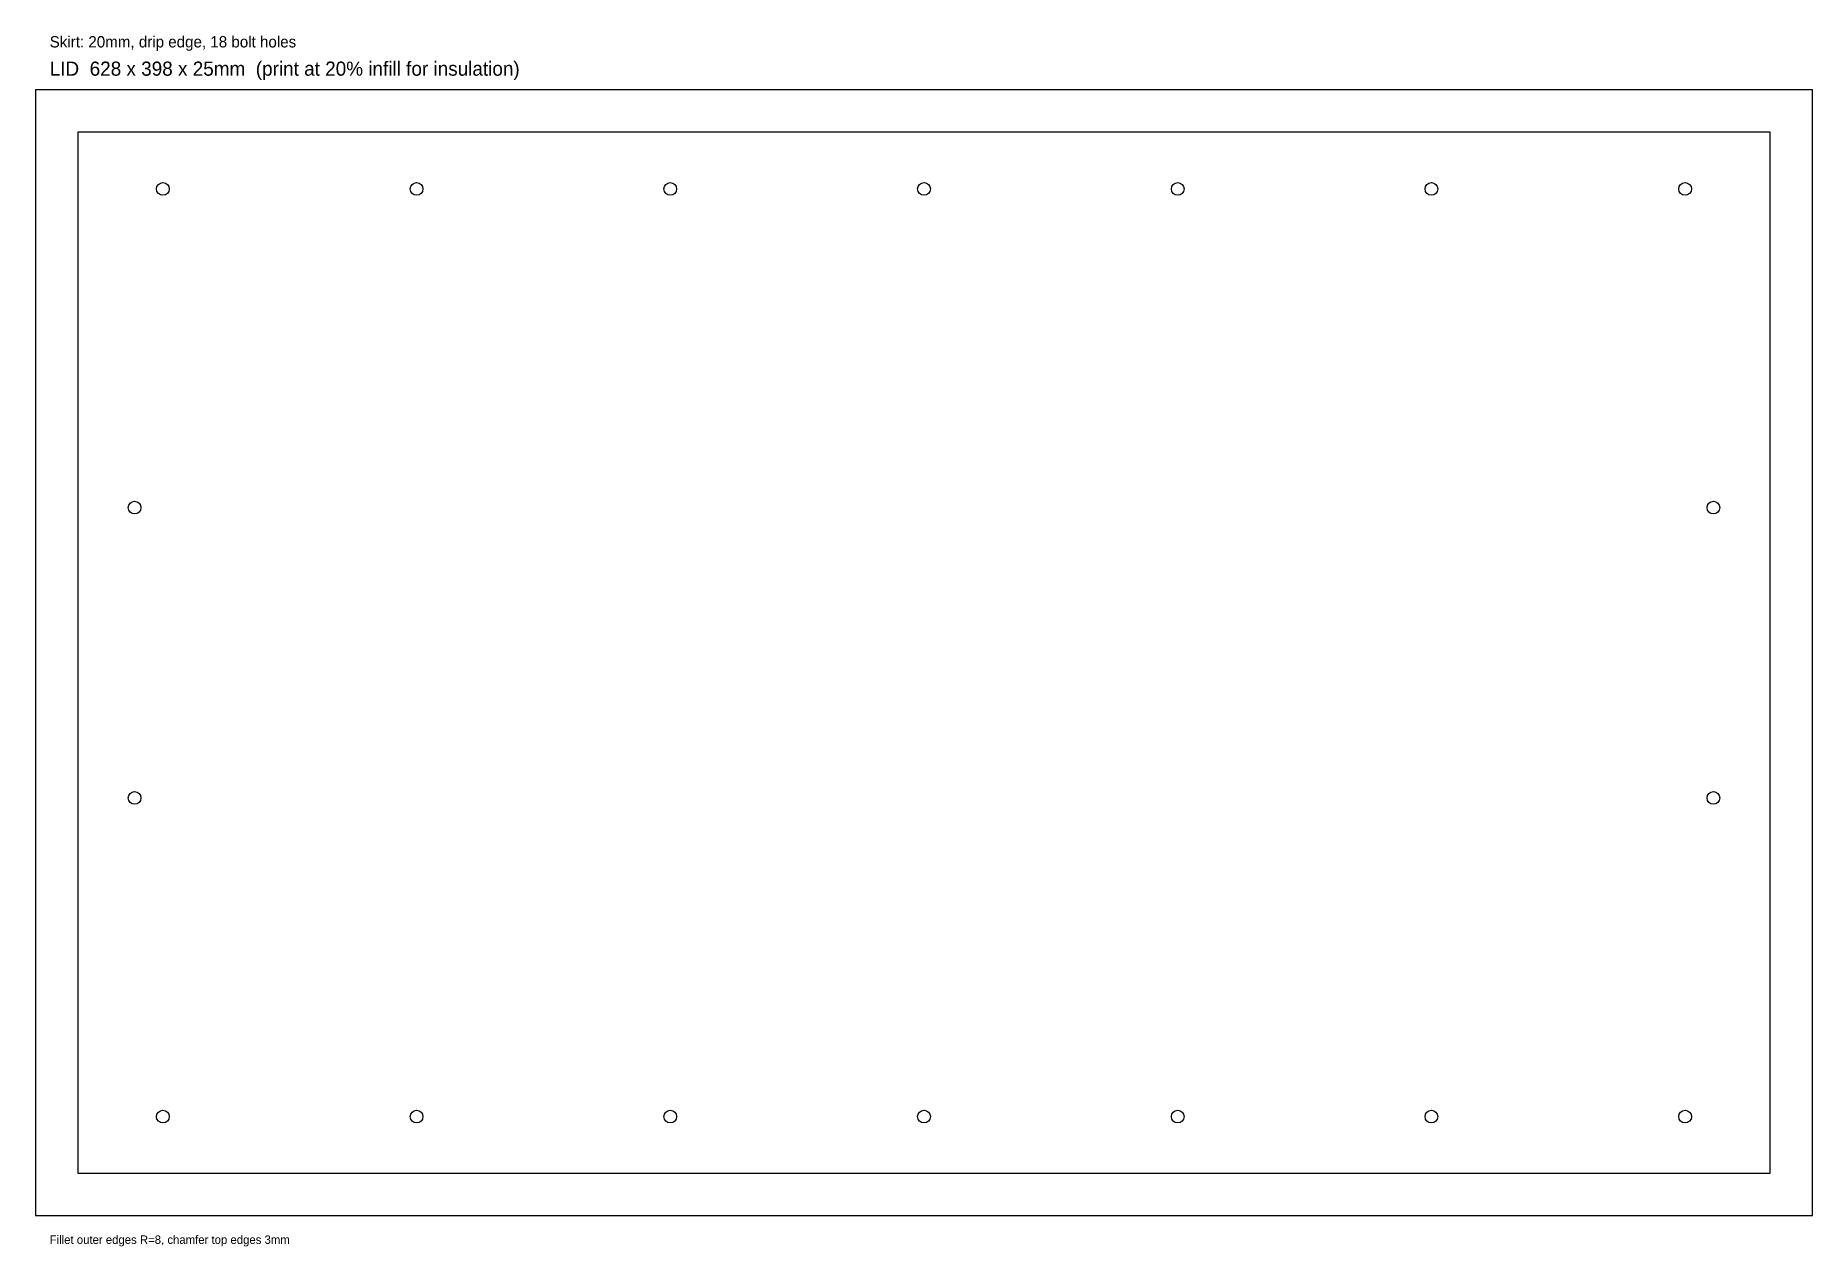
# Model space of a CAD drawing. Header units: metres. Extents: x -314 to 314, y -210 to 218.
import ezdxf

# ---------------------------------------------------------------- set-up
doc = ezdxf.new("R2010")
doc.units = ezdxf.units.M
for name, color, linetype in [('ANNOTATIONS', 7, 'Continuous'), ('CAP', 30, 'Continuous'), ('FASTENERS', 2, 'Continuous'), ('LID', 6, 'Continuous'), ('SHELL_1', 1, 'Continuous')]:
    doc.layers.add(name, color=color, linetype=linetype)

msp = doc.modelspace()

# ---------------------------------------------------------------- linework, layer by layer
at = {"layer": 'CAP'}
msp.add_lwpolyline([(-299, -184), (299, -184), (299, 184), (-299, 184)], close=True, dxfattribs=at)
at = {"layer": 'FASTENERS'}
for centre in [(-269, 164), (-179.33, 164), (-89.67, 164), (0, 164), (89.67, 164), (179.33, 164), (269, 164), (-279, 51.33), (279, 51.33), (-279, -51.33), (279, -51.33), (-269, -164), (-179.33, -164), (-89.67, -164), (0, -164), (89.67, -164), (179.33, -164), (269, -164)]:
    msp.add_circle(centre, 2.25, dxfattribs=at)
at = {"layer": 'LID'}
msp.add_lwpolyline([(-314, -199), (314, -199), (314, 199), (-314, 199)], close=True, dxfattribs=at)
at = {"layer": 'SHELL_1'}
msp.add_lwpolyline([(-299, -184), (299, -184), (299, 184), (-299, 184)], close=True, dxfattribs=at)

# ---------------------------------------------------------------- texts
at = {"layer": 'ANNOTATIONS'}
for s, height, p in [('Skirt: 20mm, drip edge, 18 bolt holes', 4, (-309, 214)), ('LID  628 x 398 x 25mm  (print at 20% infill for insulation)', 5, (-309, 204)), ('Fillet outer edges R=8, chamfer top edges 3mm', 3, (-309, -209))]:
    msp.add_text(s, height=height, dxfattribs=at).set_placement(p)

doc.saveas('drawing.dxf')
